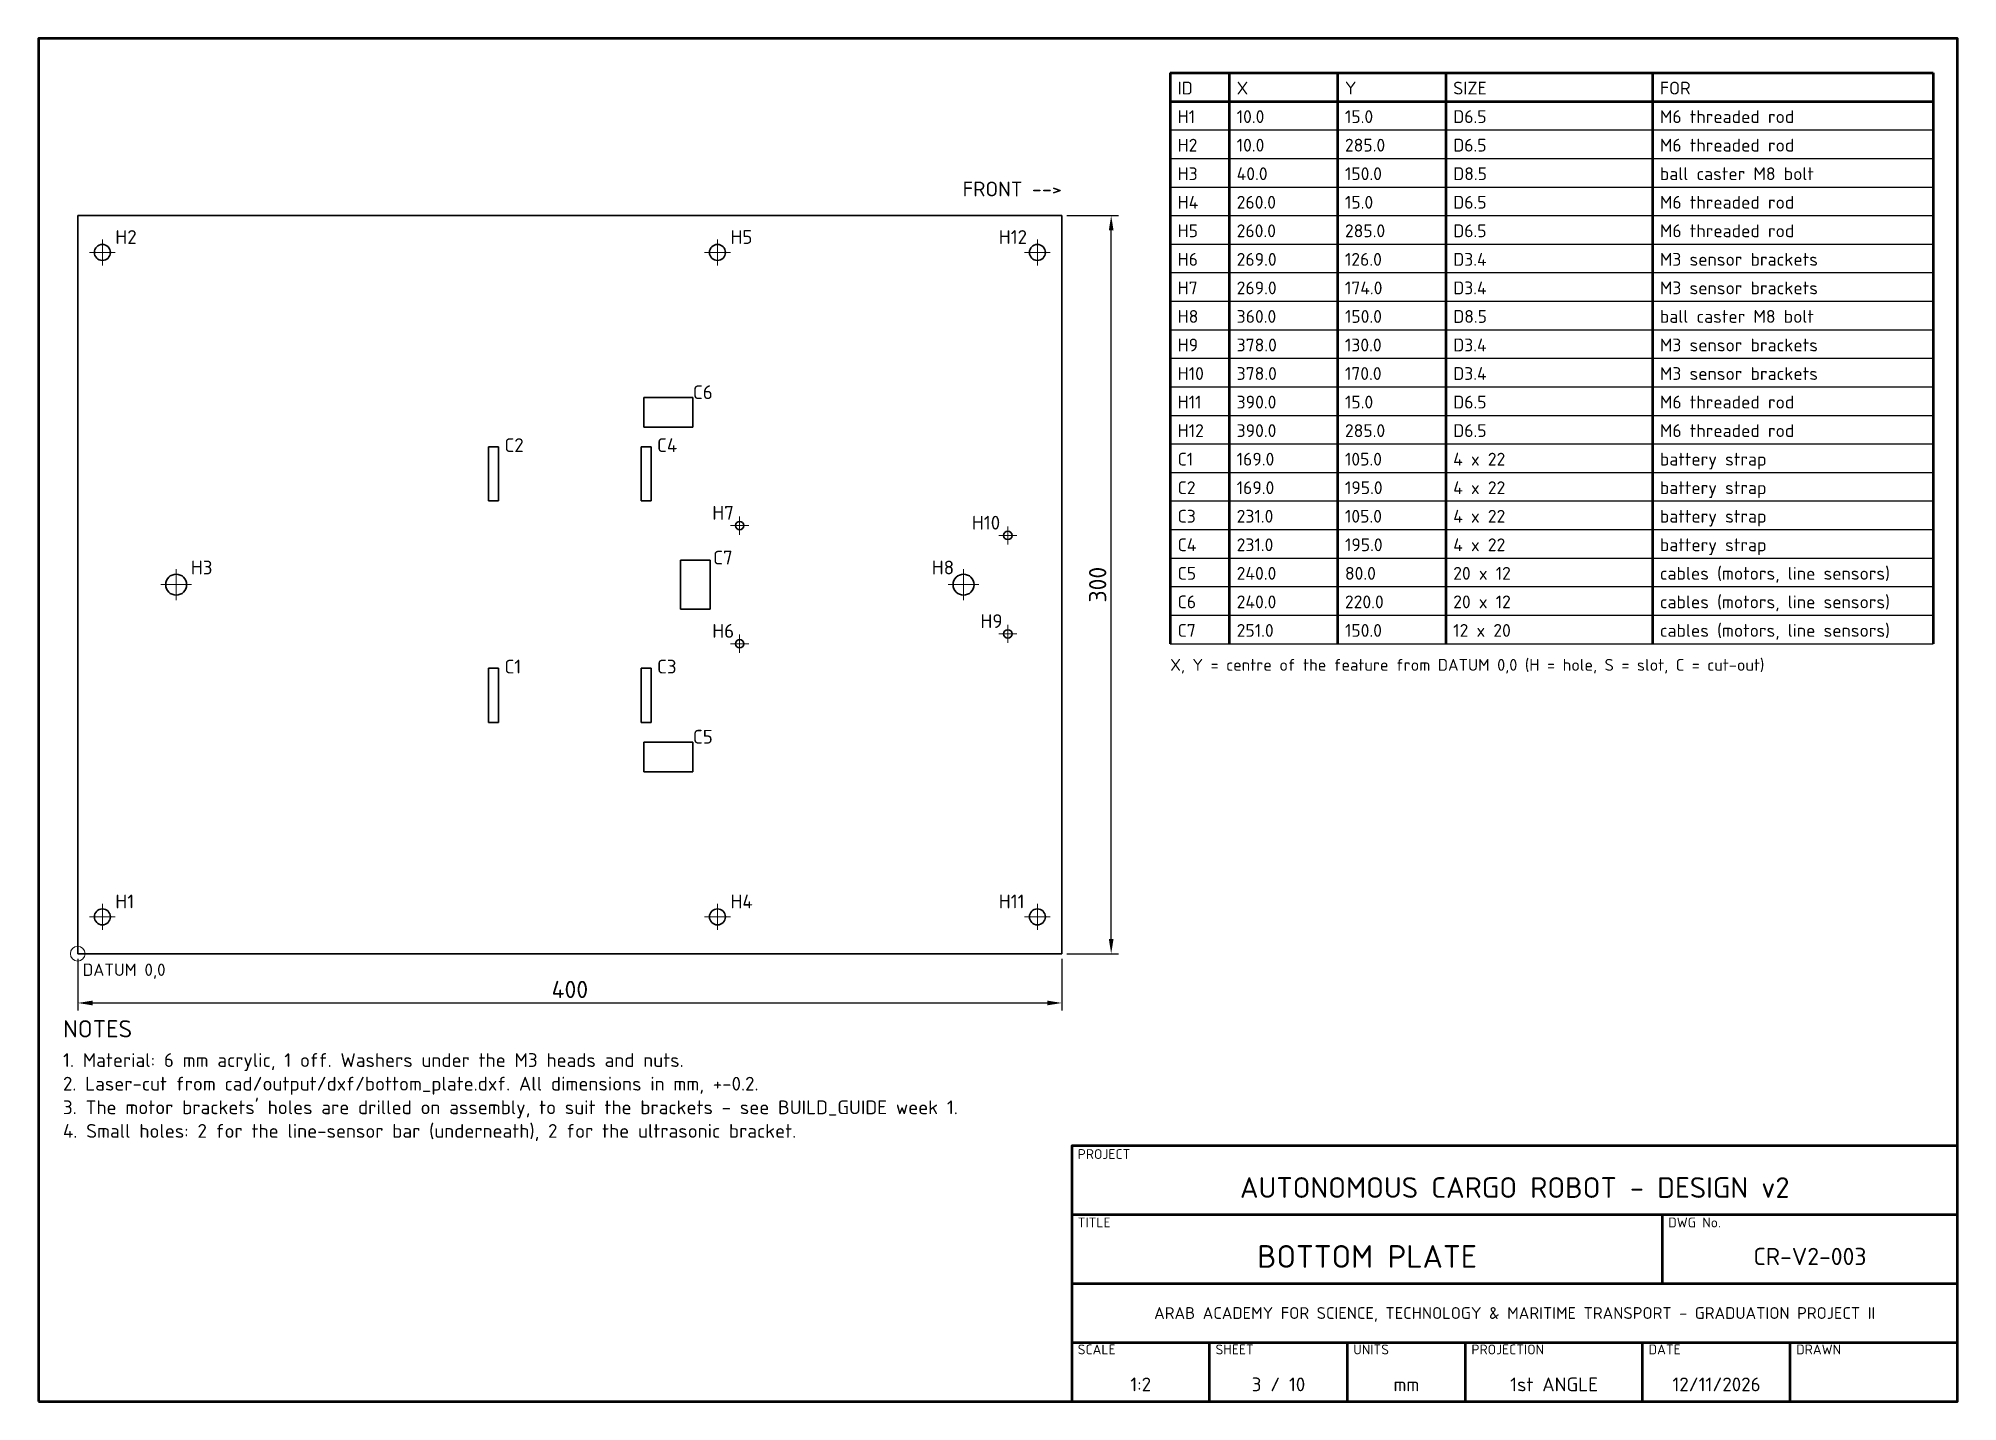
# Paper-space layout '03 BOTTOM PLATE' of a CAD drawing. Header units: millimetres. Extents: x 20 to 410, y 10 to 287.
# The model-space entities are those that its viewports show. They can reach past a viewport. Long polylines and large blocks are cut down to what shows.
import ezdxf
from ezdxf.enums import TextEntityAlignment as Align

# ---------------------------------------------------------------- set-up
doc = ezdxf.new("R2010")
doc.units = ezdxf.units.MM
doc.linetypes.add('CENTER_ISO', pattern=[26, 18, -3, 2, -3])
for name, color, linetype, lineweight in [('2D-VISIBLE', 7, 'Continuous', 35), ('CENTER', 1, 'CENTER_ISO', 18), ('DIMENSIONS', 4, 'Continuous', 18), ('TEXT', 7, 'Continuous', 25), ('TITLEBLOCK', 7, 'Continuous', 50)]:
    doc.layers.add(name, color=color, linetype=linetype, lineweight=lineweight)
doc.layers.add('VIEWPORTS', color=8, linetype='Continuous', lineweight=13, plot=False)
doc.styles.add('ISO', font='isocpeur.ttf')
doc.styles.add('OpenSansCondensed-Light', font='OpenSansCondensed-Light.ttf')
doc.dimstyles.new('EZDXF', dxfattribs={"dimtxt": 0.25, "dimasz": 0.175, "dimexe": 0.375, "dimexo": 0.125, "dimgap": 0.1, "dimtad": 1, "dimlfac": 100, "dimzin": 12, "dimdsep": 46, "dimtxsty": 'OpenSansCondensed-Light', "dimblk": 'ARCHTICK', "dimcen": 2.5, "dimazin": 3, "dimtfac": 0.5, "dimtmove": 2, "dimatfit": 3})

# ---------------------------------------------------------------- blocks, each defined once
blk = doc.blocks.new('_CLOSEDFILLED')
at = {"color": 0, "linetype": 'BYBLOCK'}
blk.add_solid([(-1, 0.16), (0, 0), (-1, -0.16)], dxfattribs=at)
blk = doc.blocks.new('*D11')
at = {"color": 4}
for p, q in [((5326, -97), (5326, -118)), ((5726, -97), (5726, -118)), ((5332, -115), (5720, -115))]:
    blk.add_line(p, q, dxfattribs=at)
at = {"layer": 'Defpoints'}
for p in [(5326, -95), (5726, -95), (5326, -115)]:
    blk.add_point(p, dxfattribs=at)
at = {"layer": 'DIMENSIONS', "color": 4, "xscale": 6, "yscale": 6, "rotation": 180}
blk.add_blockref('_CLOSEDFILLED', (5326, -115), dxfattribs=at)
at = {"layer": 'DIMENSIONS', "color": 4, "xscale": 6, "yscale": 6}
blk.add_blockref('_CLOSEDFILLED', (5726, -115), dxfattribs=at)
at = {"layer": 'DIMENSIONS', "color": 7, "insert": (5526, -109.5), "char_height": 7, "attachment_point": 5, "style": 'ISO'}
blk.add_mtext('400', dxfattribs=at)
blk = doc.blocks.new('*D12')
at = {"color": 4}
for p, q in [((5728, 205), (5749, 205)), ((5746, -89), (5746, 199)), ((5728, -95), (5749, -95))]:
    blk.add_line(p, q, dxfattribs=at)
at = {"layer": 'Defpoints'}
for p in [(5726, 205), (5726, -95), (5746, -95)]:
    blk.add_point(p, dxfattribs=at)
at = {"layer": 'DIMENSIONS', "color": 4, "xscale": 6, "yscale": 6}
for p, rotation in [((5746, 205), 90), ((5746, -95), 270)]:
    blk.add_blockref('_CLOSEDFILLED', p, dxfattribs=dict(at, rotation=rotation))
at = {"layer": 'DIMENSIONS', "color": 7, "insert": (5740.5, 55), "char_height": 7, "attachment_point": 5, "rotation": 90, "style": 'ISO'}
blk.add_mtext('300', dxfattribs=at)

msp = doc.modelspace()

# ---------------------------------------------------------------- linework, layer by layer
at = {"layer": '2D-VISIBLE'}
for p, q in [((5726, 205), (5326, 205)), ((5326, 205), (5326, -95)), ((5726, -95), (5726, 205)), ((5556, 131), (5576, 131)), ((5556, 119), (5556, 131)), ((5576, 131), (5576, 119)), ((5576, 119), (5556, 119)), ((5493, 111), (5497, 111)), ((5493, 89), (5493, 111)), ((5497, 111), (5497, 89)), ((5555, 111), (5559, 111)), ((5555, 89), (5555, 111)), ((5559, 111), (5559, 89)), ((5497, 89), (5493, 89)), ((5559, 89), (5555, 89)), ((5571, 65), (5583, 65)), ((5571, 45), (5571, 65)), ((5583, 65), (5583, 45)), ((5583, 45), (5571, 45)), ((5493, 21), (5497, 21)), ((5493, -1), (5493, 21)), ((5497, 21), (5497, -1)), ((5555, 21), (5559, 21)), ((5555, -1), (5555, 21)), ((5559, 21), (5559, -1)), ((5497, -1), (5493, -1)), ((5559, -1), (5555, -1)), ((5556, -9), (5576, -9)), ((5556, -21), (5556, -9)), ((5576, -9), (5576, -21)), ((5576, -21), (5556, -21)), ((5326, -95), (5726, -95))]:
    msp.add_line(p, q, dxfattribs=at)
for centre, radius in [((5336, 190), 3.25), ((5586, 190), 3.25), ((5716, 190), 3.25), ((5595, 79), 1.7), ((5704, 75), 1.7), ((5366, 55), 4.25), ((5686, 55), 4.25), ((5595, 31), 1.7), ((5704, 35), 1.7), ((5336, -80), 3.25), ((5586, -80), 3.25), ((5716, -80), 3.25)]:
    msp.add_circle(centre, radius, dxfattribs=at)
at = {"layer": 'CENTER'}
for p, q in [((5336, 184.75), (5336, 195.25)), ((5586, 184.75), (5586, 195.25)), ((5716, 184.75), (5716, 195.25)), ((5330.75, 190), (5341.25, 190)), ((5580.75, 190), (5591.25, 190)), ((5710.75, 190), (5721.25, 190)), ((5591.3, 79), (5598.7, 79)), ((5595, 75.3), (5595, 82.7)), ((5704, 71.3), (5704, 78.7)), ((5700.3, 75), (5707.7, 75)), ((5359.75, 55), (5372.25, 55)), ((5366, 48.75), (5366, 61.25)), ((5679.75, 55), (5692.25, 55)), ((5686, 48.75), (5686, 61.25)), ((5595, 27.3), (5595, 34.7)), ((5700.3, 35), (5707.7, 35)), ((5704, 31.3), (5704, 38.7)), ((5591.3, 31), (5598.7, 31)), ((5336, -85.25), (5336, -74.75)), ((5586, -85.25), (5586, -74.75)), ((5716, -85.25), (5716, -74.75)), ((5330.75, -80), (5341.25, -80)), ((5580.75, -80), (5591.25, -80)), ((5710.75, -80), (5721.25, -80))]:
    msp.add_line(p, q, dxfattribs=at)

# ---------------------------------------------------------------- dimensions: what is measured, and where the dimension line sits
at = {"layer": 'DIMENSIONS'}
dim = msp.add_linear_dim(base=(5746, -95), p1=(5726, -95), p2=(5726, 205), angle=90, dimstyle='EZDXF', override={"dimscale": 2, "dimtxt": 3.5, "dimasz": 3, "dimexe": 1.5, "dimexo": 1, "dimgap": 1, "dimtad": 1, "dimtih": 0, "dimtoh": 0, "dimdec": 1, "dimlfac": 1, "dimzin": 8, "dimdsep": 46, "dimpost": '', "dimtxsty": 'ISO', "dimtsz": 0, "dimdle": 0, "dimclrd": 4, "dimclre": 4, "dimclrt": 7}, dxfattribs=at)
dim.commit()
dim.dimension.update_dxf_attribs({"geometry": '*D12', "text_midpoint": (5740.5, 55)})
dim = msp.add_linear_dim(base=(5326, -115), p1=(5326, -95), p2=(5726, -95), dimstyle='EZDXF', override={"dimscale": 2, "dimtxt": 3.5, "dimasz": 3, "dimexe": 1.5, "dimexo": 1, "dimgap": 1, "dimtad": 1, "dimtih": 0, "dimtoh": 0, "dimdec": 1, "dimlfac": 1, "dimzin": 8, "dimdsep": 46, "dimpost": '', "dimtxsty": 'ISO', "dimtsz": 0, "dimdle": 0, "dimclrd": 4, "dimclre": 4, "dimclrt": 7}, dxfattribs=at)
dim.commit()
dim.dimension.update_dxf_attribs({"geometry": '*D11', "text_midpoint": (5526, -109.5)})

psp = doc.layouts.new('03 BOTTOM PLATE')

# ---------------------------------------------------------------- linework, layer by layer
at = {"layer": 'DIMENSIONS'}
psp.add_circle((28, 101), 1.5, dxfattribs=at)
at = {"layer": 'TEXT'}
for p, q in [((250, 268.4), (405, 268.4)), ((250, 262.6), (405, 262.6)), ((250, 256.8), (405, 256.8)), ((250, 251), (405, 251)), ((250, 245.2), (405, 245.2)), ((250, 239.4), (405, 239.4)), ((250, 233.6), (405, 233.6)), ((250, 227.8), (405, 227.8)), ((250, 222), (405, 222)), ((250, 216.2), (405, 216.2)), ((250, 210.4), (405, 210.4)), ((250, 204.6), (405, 204.6)), ((250, 198.8), (405, 198.8)), ((250, 193), (405, 193)), ((250, 187.2), (405, 187.2)), ((250, 181.4), (405, 181.4)), ((250, 175.6), (405, 175.6)), ((250, 169.8), (405, 169.8)), ((250, 164), (405, 164))]:
    psp.add_line(p, q, dxfattribs=at)
at = {"layer": 'TITLEBLOCK'}
for p, q in [((250, 280), (405, 280)), ((250, 280), (250, 164)), ((262, 280), (262, 164)), ((284, 280), (284, 164)), ((306, 280), (306, 164)), ((348, 280), (348, 164)), ((405, 280), (405, 164)), ((250, 274.2), (405, 274.2)), ((230, 48), (410, 48)), ((350, 34), (350, 48)), ((230, 34), (410, 34)), ((230, 22), (410, 22)), ((258, 10), (258, 22)), ((286, 10), (286, 22)), ((310, 10), (310, 22)), ((346, 10), (346, 22)), ((376, 10), (376, 22))]:
    psp.add_line(p, q, dxfattribs=at)
for points in [[(20, 10), (410, 10), (410, 287), (20, 287)], [(230, 10), (410, 10), (410, 62), (230, 62)]]:
    psp.add_lwpolyline(points, close=True, dxfattribs=at)

# ---------------------------------------------------------------- texts
at = {"layer": 'TEXT', "style": 'ISO'}
for s, height, p in [('ID', 2.6, (251.5, 275.6)), ('X', 2.6, (263.5, 275.6)), ('Y', 2.6, (285.5, 275.6)), ('SIZE', 2.6, (307.5, 275.6)), ('FOR', 2.6, (349.5, 275.6)), ('H1', 2.6, (251.5, 269.8)), ('10.0', 2.6, (263.5, 269.8)), ('15.0', 2.6, (285.5, 269.8)), ('D6.5', 2.6, (307.5, 269.8)), ('M6 threaded rod', 2.6, (349.5, 269.8)), ('H2', 2.6, (251.5, 264)), ('10.0', 2.6, (263.5, 264)), ('285.0', 2.6, (285.5, 264)), ('D6.5', 2.6, (307.5, 264)), ('M6 threaded rod', 2.6, (349.5, 264)), ('H3', 2.6, (251.5, 258.2)), ('40.0', 2.6, (263.5, 258.2)), ('150.0', 2.6, (285.5, 258.2)), ('D8.5', 2.6, (307.5, 258.2)), ('ball caster M8 bolt', 2.6, (349.5, 258.2)), ('H4', 2.6, (251.5, 252.4)), ('260.0', 2.6, (263.5, 252.4)), ('15.0', 2.6, (285.5, 252.4)), ('D6.5', 2.6, (307.5, 252.4)), ('M6 threaded rod', 2.6, (349.5, 252.4)), ('H2', 2.8, (35.6375, 245.2375)), ('H5', 2.8, (160.6375, 245.2375)), ('H12', 2.8, (215.1545, 245.2375)), ('H5', 2.6, (251.5, 246.6)), ('260.0', 2.6, (263.5, 246.6)), ('285.0', 2.6, (285.5, 246.6)), ('D6.5', 2.6, (307.5, 246.6)), ('M6 threaded rod', 2.6, (349.5, 246.6)), ('H6', 2.6, (251.5, 240.8)), ('269.0', 2.6, (263.5, 240.8)), ('126.0', 2.6, (285.5, 240.8)), ('D3.4', 2.6, (307.5, 240.8)), ('M3 sensor brackets', 2.6, (349.5, 240.8)), ('H7', 2.6, (251.5, 235)), ('269.0', 2.6, (263.5, 235)), ('174.0', 2.6, (285.5, 235)), ('D3.4', 2.6, (307.5, 235)), ('M3 sensor brackets', 2.6, (349.5, 235)), ('H8', 2.6, (251.5, 229.2)), ('360.0', 2.6, (263.5, 229.2)), ('150.0', 2.6, (285.5, 229.2)), ('D8.5', 2.6, (307.5, 229.2)), ('ball caster M8 bolt', 2.6, (349.5, 229.2)), ('H9', 2.6, (251.5, 223.4)), ('378.0', 2.6, (263.5, 223.4)), ('130.0', 2.6, (285.5, 223.4)), ('D3.4', 2.6, (307.5, 223.4)), ('M3 sensor brackets', 2.6, (349.5, 223.4)), ('H10', 2.6, (251.5, 217.6)), ('378.0', 2.6, (263.5, 217.6)), ('170.0', 2.6, (285.5, 217.6)), ('D3.4', 2.6, (307.5, 217.6)), ('M3 sensor brackets', 2.6, (349.5, 217.6)), ('C6', 2.8, (153, 213.7)), ('H11', 2.6, (251.5, 211.8)), ('390.0', 2.6, (263.5, 211.8)), ('15.0', 2.6, (285.5, 211.8)), ('D6.5', 2.6, (307.5, 211.8)), ('M6 threaded rod', 2.6, (349.5, 211.8)), ('H12', 2.6, (251.5, 206)), ('390.0', 2.6, (263.5, 206)), ('285.0', 2.6, (285.5, 206)), ('D6.5', 2.6, (307.5, 206)), ('M6 threaded rod', 2.6, (349.5, 206)), ('C2', 2.8, (114.7, 202.95)), ('C4', 2.8, (145.7, 202.95)), ('C1', 2.6, (251.5, 200.2)), ('4 x 22', 2.6, (307.5, 200.2)), ('battery strap', 2.6, (349.5, 200.2)), ('169.0', 2.6, (263.5, 200.2)), ('105.0', 2.6, (285.5, 200.2)), ('C2', 2.6, (251.5, 194.4)), ('169.0', 2.6, (263.5, 194.4)), ('195.0', 2.6, (285.5, 194.4)), ('4 x 22', 2.6, (307.5, 194.4)), ('battery strap', 2.6, (349.5, 194.4)), ('H7', 2.8, (156.933, 189.195)), ('C3', 2.6, (251.5, 188.6)), ('231.0', 2.6, (263.5, 188.6)), ('105.0', 2.6, (285.5, 188.6)), ('4 x 22', 2.6, (307.5, 188.6)), ('battery strap', 2.6, (349.5, 188.6)), ('H10', 2.8, (209.697, 187.195)), ('C4', 2.6, (251.5, 182.8)), ('231.0', 2.6, (263.5, 182.8)), ('195.0', 2.6, (285.5, 182.8)), ('4 x 22', 2.6, (307.5, 182.8)), ('battery strap', 2.6, (349.5, 182.8)), ('H3', 2.8, (50.9875, 178.0875)), ('C7', 2.8, (157.1, 180.1)), ('H8', 2.8, (201.5405, 178.0875)), ('C5', 2.6, (251.5, 177)), ('240.0', 2.6, (263.5, 177)), ('80.0', 2.6, (285.5, 177)), ('20 x 12', 2.6, (307.5, 177)), ('cables (motors, line sensors)', 2.6, (349.5, 177)), ('C6', 2.6, (251.5, 171.2)), ('240.0', 2.6, (263.5, 171.2)), ('220.0', 2.6, (285.5, 171.2)), ('20 x 12', 2.6, (307.5, 171.2)), ('cables (motors, line sensors)', 2.6, (349.5, 171.2)), ('H6', 2.8, (156.933, 165.195)), ('H9', 2.8, (211.433, 167.195)), ('C7', 2.6, (251.5, 165.4)), ('251.0', 2.6, (263.5, 165.4)), ('150.0', 2.6, (285.5, 165.4)), ('12 x 20', 2.6, (307.5, 165.4)), ('cables (motors, line sensors)', 2.6, (349.5, 165.4)), ('C1', 2.8, (114.7, 157.95)), ('C3', 2.8, (145.7, 157.95)), ('X, Y = centre of the feature from DATUM 0,0 (H = hole, S = slot, C = cut-out)', 2.4, (250, 158.5)), ('C5', 2.8, (153, 143.7)), ('H1', 2.8, (35.6375, 110.2375)), ('H4', 2.8, (160.6375, 110.2375)), ('H11', 2.8, (215.1545, 110.2375)), ('NOTES', 3.5, (25, 84)), ('1. Material: 6 mm acrylic, 1 off. Washers under the M3 heads and nuts.', 2.8, (25, 78)), ('2. Laser-cut from cad/output/dxf/bottom_plate.dxf. All dimensions in mm, +-0.2.', 2.8, (25, 73.2)), ("3. The motor brackets' holes are drilled on assembly, to suit the brackets - see BUILD_GUIDE week 1.", 2.8, (25, 68.4)), ('4. Small holes: 2 for the line-sensor bar (underneath), 2 for the ultrasonic bracket.', 2.8, (25, 63.6)), ('PROJECT', 2, (231.2, 59.3)), ('TITLE', 2, (231.2, 45.4)), ('DWG No.', 2, (351.2, 45.4)), ('SCALE', 2, (231.2, 19.6)), ('SHEET', 2, (259.2, 19.6)), ('UNITS', 2, (287.2, 19.6)), ('PROJECTION', 2, (311.2, 19.6)), ('DATE', 2, (347.2, 19.6)), ('DRAWN', 2, (377.2, 19.6))]:
    psp.add_text(s, height=height, dxfattribs=at).set_placement(p)
psp.add_text('FRONT -->', height=3, dxfattribs=at).set_placement((228, 254), align=Align.BOTTOM_RIGHT)
psp.add_text('DATUM 0,0', height=2.5, dxfattribs=at).set_placement((29, 99), align=Align.TOP_LEFT)
for s, height, p in [('AUTONOMOUS CARGO ROBOT - DESIGN v2', 4.2, (320, 53.5)), ('BOTTOM PLATE', 4.6, (290, 39.5)), ('CR-V2-003', 3.5, (380, 39.5)), ('ARAB ACADEMY FOR SCIENCE, TECHNOLOGY & MARITIME TRANSPORT - GRADUATION PROJECT II', 2.4, (320, 28)), ('1:2', 2.8, (244, 13.5)), ('3 / 10', 2.8, (272, 13.5)), ('mm', 2.8, (298, 13.5)), ('1st ANGLE', 2.8, (328, 13.5)), ('12/11/2026', 2.8, (361, 13.5))]:
    psp.add_text(s, height=height, dxfattribs=at).set_placement(p, align=Align.MIDDLE_CENTER)

# ---------------------------------------------------------------- viewports
at = {"layer": 'VIEWPORTS'}
psp.add_viewport(center=(215, 148.5), size=(390, 277), view_center_point=(5700, 0), view_height=554, dxfattribs=at)

doc.saveas('drawing.dxf')
